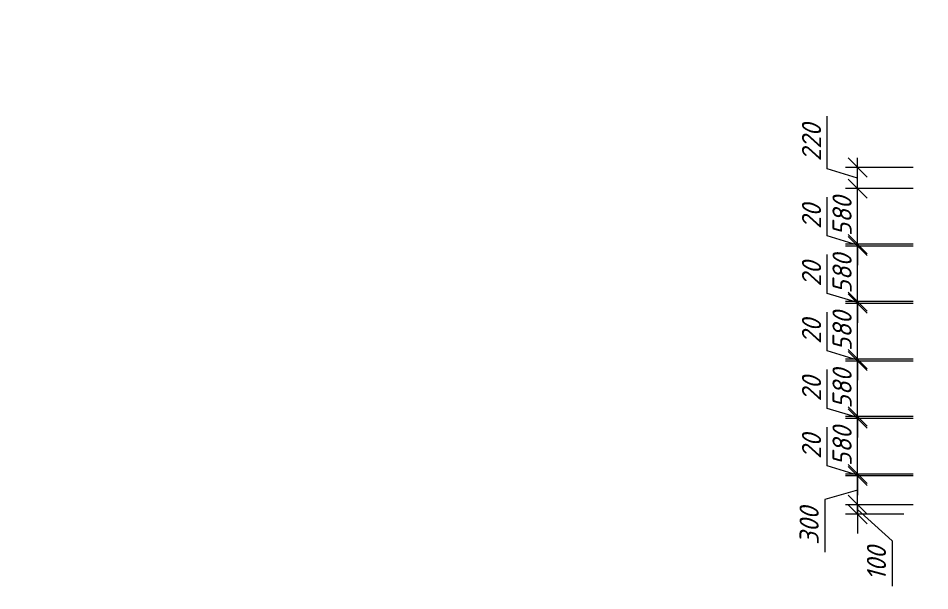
# Model space of a CAD drawing. Header units: millimetres. Extents: x 339888 to 1025294, y -263818 to -40540.
# Drawn here: x 958198 to 967711, y -236312 to -230335 of the extents above; entities that cross this region are included whole.
import ezdxf
from ezdxf import colors
from ezdxf.entities.mleader import LeaderData, LeaderLine
from ezdxf.math import Vec2, Vec3

# ---------------------------------------------------------------- set-up
doc = ezdxf.new("R2010")
doc.units = ezdxf.units.MM
doc.layers.get('0').update_dxf_attribs({"lineweight": 15})
doc.layers.add('0 @ 100', color=7, linetype='Continuous', lineweight=15)
doc.layers.add('0 @ 50', color=7, linetype='Continuous', lineweight=15)
doc.styles.add('ГОСТ 2', font='GOST_Common Italic.ttf', dxfattribs={"height": 2})
doc.styles.add('ГОСТ 2.5', font='GOST_Common Italic.ttf', dxfattribs={"height": 2.5})
doc.dimstyles.new('ГОСТ_2К', dxfattribs={"dimtxt": 2, "dimasz": 2, "dimexe": 1.25, "dimexo": 1, "dimtad": 1, "dimdec": 0, "dimtxsty": 'ГОСТ 2', "dimblk": 'OBLIQUE', "dimcen": -2.5, "dimdle": 1, "dimclrd": 251, "dimclre": 251, "dimclrt": 256, "dimadec": 1, "dimazin": 0, "dimtfac": 1, "dimtdec": 0, "dimtmove": 0, "dimatfit": 3, "dimfxl": 1, "dimlwd": 15, "dimlwe": 15, "dimarcsym": 1})

# ---------------------------------------------------------------- blocks, each defined once
blk = doc.blocks.new('_Oblique')
at = {"color": 0, "linetype": 'ByBlock', "lineweight": -2}
blk.add_line((-0.5, -0.5), (0.5, 0.5), dxfattribs=at)
blk = doc.blocks.new('*D114')
at = {"color": 251, "lineweight": 15, "transparency": 16777216}
for p, q in [((966958.4, -235513), (966958.4, -235013)), ((967539.2, -235113), (966833.4, -235113)), ((966958.4, -235263), (966614.6, -235359.7)), ((966614.6, -235359.7), (966614.6, -235909.5)), ((967539.2, -235413), (966833.4, -235413))]:
    blk.add_line(p, q, dxfattribs=at)
at = {"layer": 'Defpoints', "color": 0, "lineweight": 15, "transparency": 16777216}
for p in [(966958.4, -235113), (967639.2, -235113), (967639.2, -235413)]:
    blk.add_point(p, dxfattribs=at)
at = {"color": 251, "lineweight": 15, "transparency": 16777216, "xscale": 200, "yscale": 200, "zscale": 200}
for p, rotation in [((966958.4, -235113), 90), ((966958.4, -235413), 270)]:
    blk.add_blockref('_Oblique', p, dxfattribs=dict(at, rotation=rotation))
at = {"transparency": 16777216, "insert": (966452.1, -235634.6), "char_height": 200, "attachment_point": 5, "rotation": 90, "style": 'ГОСТ 2'}
blk.add_mtext('300', dxfattribs=at)
blk = doc.blocks.new('*D115')
at = {"color": 251, "lineweight": 15, "transparency": 16777216}
for p, q in [((966639.6, -235007.4), (966639.6, -234602.5)), ((966958.4, -235093), (966958.4, -234893)), ((966958.4, -235103), (966639.6, -235007.4)), ((967539.2, -235093), (966833.4, -235093)), ((967539.2, -235113), (966833.4, -235113)), ((966958.4, -235113), (966958.4, -235093)), ((966958.4, -235113), (966958.4, -235093)), ((966958.4, -235113), (966958.4, -235313))]:
    blk.add_line(p, q, dxfattribs=at)
at = {"layer": 'Defpoints', "color": 0, "lineweight": 15, "transparency": 16777216}
for p in [(966958.4, -235093), (967639.2, -235093), (967639.2, -235113)]:
    blk.add_point(p, dxfattribs=at)
at = {"color": 251, "lineweight": 15, "transparency": 16777216, "xscale": 200, "yscale": 200, "zscale": 200}
for p, rotation in [((966958.4, -235093), 270), ((966958.4, -235113), 90)]:
    blk.add_blockref('_Oblique', p, dxfattribs=dict(at, rotation=rotation))
at = {"transparency": 16777216, "insert": (966477.1, -234805), "char_height": 200, "attachment_point": 5, "rotation": 90, "style": 'ГОСТ 2'}
blk.add_mtext('20', dxfattribs=at)
blk = doc.blocks.new('*D116')
at = {"color": 251, "lineweight": 15, "transparency": 16777216}
for p, q in [((966958.4, -235193), (966958.4, -234413)), ((967539.2, -234513), (966833.4, -234513)), ((967539.2, -235093), (966833.4, -235093))]:
    blk.add_line(p, q, dxfattribs=at)
at = {"layer": 'Defpoints', "color": 0, "lineweight": 15, "transparency": 16777216}
for p in [(966958.4, -234513), (967639.2, -234513), (967639.2, -235093)]:
    blk.add_point(p, dxfattribs=at)
at = {"color": 251, "lineweight": 15, "transparency": 16777216, "xscale": 200, "yscale": 200, "zscale": 200}
for p, rotation in [((966958.4, -234513), 90), ((966958.4, -235093), 270)]:
    blk.add_blockref('_Oblique', p, dxfattribs=dict(at, rotation=rotation))
at = {"transparency": 16777216, "insert": (966795.9, -234803), "char_height": 200, "attachment_point": 5, "rotation": 90, "style": 'ГОСТ 2'}
blk.add_mtext('580', dxfattribs=at)
blk = doc.blocks.new('*D117')
at = {"color": 251, "lineweight": 15, "transparency": 16777216}
for p, q in [((966639.6, -234407.4), (966639.6, -234002.5)), ((966958.4, -234493), (966958.4, -234293)), ((966958.4, -234503), (966639.6, -234407.4)), ((967539.2, -234493), (966833.4, -234493)), ((966958.4, -234513), (966958.4, -234493)), ((966958.4, -234513), (966958.4, -234493)), ((967539.2, -234513), (966833.4, -234513)), ((966958.4, -234513), (966958.4, -234713))]:
    blk.add_line(p, q, dxfattribs=at)
at = {"layer": 'Defpoints', "color": 0, "lineweight": 15, "transparency": 16777216}
for p in [(966958.4, -234493), (967639.2, -234493), (967639.2, -234513)]:
    blk.add_point(p, dxfattribs=at)
at = {"color": 251, "lineweight": 15, "transparency": 16777216, "xscale": 200, "yscale": 200, "zscale": 200}
for p, rotation in [((966958.4, -234493), 270), ((966958.4, -234513), 90)]:
    blk.add_blockref('_Oblique', p, dxfattribs=dict(at, rotation=rotation))
at = {"transparency": 16777216, "insert": (966477.1, -234205), "char_height": 200, "attachment_point": 5, "rotation": 90, "style": 'ГОСТ 2'}
blk.add_mtext('20', dxfattribs=at)
blk = doc.blocks.new('*D118')
at = {"color": 251, "lineweight": 15, "transparency": 16777216}
for p, q in [((966958.4, -234593), (966958.4, -233813)), ((967539.2, -233913), (966833.4, -233913)), ((967539.2, -234493), (966833.4, -234493))]:
    blk.add_line(p, q, dxfattribs=at)
at = {"layer": 'Defpoints', "color": 0, "lineweight": 15, "transparency": 16777216}
for p in [(966958.4, -233913), (967639.2, -233913), (967639.2, -234493)]:
    blk.add_point(p, dxfattribs=at)
at = {"color": 251, "lineweight": 15, "transparency": 16777216, "xscale": 200, "yscale": 200, "zscale": 200}
for p, rotation in [((966958.4, -233913), 90), ((966958.4, -234493), 270)]:
    blk.add_blockref('_Oblique', p, dxfattribs=dict(at, rotation=rotation))
at = {"transparency": 16777216, "insert": (966795.9, -234203), "char_height": 200, "attachment_point": 5, "rotation": 90, "style": 'ГОСТ 2'}
blk.add_mtext('580', dxfattribs=at)
blk = doc.blocks.new('*D119')
at = {"color": 251, "lineweight": 15, "transparency": 16777216}
for p, q in [((966639.6, -233807.4), (966639.6, -233402.5)), ((966958.4, -233893), (966958.4, -233693)), ((966958.4, -233903), (966639.6, -233807.4)), ((967539.2, -233893), (966833.4, -233893)), ((967539.2, -233913), (966833.4, -233913)), ((966958.4, -233913), (966958.4, -233893)), ((966958.4, -233913), (966958.4, -233893)), ((966958.4, -233913), (966958.4, -234113))]:
    blk.add_line(p, q, dxfattribs=at)
at = {"layer": 'Defpoints', "color": 0, "lineweight": 15, "transparency": 16777216}
for p in [(966958.4, -233893), (967639.2, -233893), (967639.2, -233913)]:
    blk.add_point(p, dxfattribs=at)
at = {"color": 251, "lineweight": 15, "transparency": 16777216, "xscale": 200, "yscale": 200, "zscale": 200}
for p, rotation in [((966958.4, -233893), 270), ((966958.4, -233913), 90)]:
    blk.add_blockref('_Oblique', p, dxfattribs=dict(at, rotation=rotation))
at = {"transparency": 16777216, "insert": (966477.1, -233605), "char_height": 200, "attachment_point": 5, "rotation": 90, "style": 'ГОСТ 2'}
blk.add_mtext('20', dxfattribs=at)
blk = doc.blocks.new('*D120')
at = {"color": 251, "lineweight": 15, "transparency": 16777216}
for p, q in [((966958.4, -233993), (966958.4, -233213)), ((967539.2, -233313), (966833.4, -233313)), ((967539.2, -233893), (966833.4, -233893))]:
    blk.add_line(p, q, dxfattribs=at)
at = {"layer": 'Defpoints', "color": 0, "lineweight": 15, "transparency": 16777216}
for p in [(966958.4, -233313), (967639.2, -233313), (967639.2, -233893)]:
    blk.add_point(p, dxfattribs=at)
at = {"color": 251, "lineweight": 15, "transparency": 16777216, "xscale": 200, "yscale": 200, "zscale": 200}
for p, rotation in [((966958.4, -233313), 90), ((966958.4, -233893), 270)]:
    blk.add_blockref('_Oblique', p, dxfattribs=dict(at, rotation=rotation))
at = {"transparency": 16777216, "insert": (966795.9, -233603), "char_height": 200, "attachment_point": 5, "rotation": 90, "style": 'ГОСТ 2'}
blk.add_mtext('580', dxfattribs=at)
blk = doc.blocks.new('*D121')
at = {"color": 251, "lineweight": 15, "transparency": 16777216}
for p, q in [((966639.6, -233207.4), (966639.6, -232802.5)), ((966958.4, -233293), (966958.4, -233093)), ((966958.4, -233303), (966639.6, -233207.4)), ((967539.2, -233293), (966833.4, -233293)), ((967539.2, -233313), (966833.4, -233313)), ((966958.4, -233313), (966958.4, -233293)), ((966958.4, -233313), (966958.4, -233293)), ((966958.4, -233313), (966958.4, -233513))]:
    blk.add_line(p, q, dxfattribs=at)
at = {"layer": 'Defpoints', "color": 0, "lineweight": 15, "transparency": 16777216}
for p in [(966958.4, -233293), (967639.2, -233293), (967639.2, -233313)]:
    blk.add_point(p, dxfattribs=at)
at = {"color": 251, "lineweight": 15, "transparency": 16777216, "xscale": 200, "yscale": 200, "zscale": 200}
for p, rotation in [((966958.4, -233293), 270), ((966958.4, -233313), 90)]:
    blk.add_blockref('_Oblique', p, dxfattribs=dict(at, rotation=rotation))
at = {"transparency": 16777216, "insert": (966477.1, -233005), "char_height": 200, "attachment_point": 5, "rotation": 90, "style": 'ГОСТ 2'}
blk.add_mtext('20', dxfattribs=at)
blk = doc.blocks.new('*D122')
at = {"color": 251, "lineweight": 15, "transparency": 16777216}
for p, q in [((966958.4, -233393), (966958.4, -232613)), ((967539.2, -232713), (966833.4, -232713)), ((967539.2, -233293), (966833.4, -233293))]:
    blk.add_line(p, q, dxfattribs=at)
at = {"layer": 'Defpoints', "color": 0, "lineweight": 15, "transparency": 16777216}
for p in [(966958.4, -232713), (967639.2, -232713), (967639.2, -233293)]:
    blk.add_point(p, dxfattribs=at)
at = {"color": 251, "lineweight": 15, "transparency": 16777216, "xscale": 200, "yscale": 200, "zscale": 200}
for p, rotation in [((966958.4, -232713), 90), ((966958.4, -233293), 270)]:
    blk.add_blockref('_Oblique', p, dxfattribs=dict(at, rotation=rotation))
at = {"transparency": 16777216, "insert": (966795.9, -233003), "char_height": 200, "attachment_point": 5, "rotation": 90, "style": 'ГОСТ 2'}
blk.add_mtext('580', dxfattribs=at)
blk = doc.blocks.new('*D123')
at = {"color": 251, "lineweight": 15, "transparency": 16777216}
for p, q in [((966639.6, -232607.4), (966639.6, -232202.5)), ((966958.4, -232693), (966958.4, -232493)), ((966958.4, -232703), (966639.6, -232607.4)), ((967539.2, -232693), (966833.4, -232693)), ((967539.2, -232713), (966833.4, -232713)), ((966958.4, -232713), (966958.4, -232693)), ((966958.4, -232713), (966958.4, -232693)), ((966958.4, -232713), (966958.4, -232913))]:
    blk.add_line(p, q, dxfattribs=at)
at = {"layer": 'Defpoints', "color": 0, "lineweight": 15, "transparency": 16777216}
for p in [(966958.4, -232693), (967639.2, -232693), (967639.2, -232713)]:
    blk.add_point(p, dxfattribs=at)
at = {"color": 251, "lineweight": 15, "transparency": 16777216, "xscale": 200, "yscale": 200, "zscale": 200}
for p, rotation in [((966958.4, -232693), 270), ((966958.4, -232713), 90)]:
    blk.add_blockref('_Oblique', p, dxfattribs=dict(at, rotation=rotation))
at = {"transparency": 16777216, "insert": (966477.1, -232405), "char_height": 200, "attachment_point": 5, "rotation": 90, "style": 'ГОСТ 2'}
blk.add_mtext('20', dxfattribs=at)
blk = doc.blocks.new('*D124')
at = {"color": 251, "lineweight": 15, "transparency": 16777216}
for p, q in [((966958.4, -232793), (966958.4, -232013)), ((967539.2, -232113), (966833.4, -232113)), ((967539.2, -232693), (966833.4, -232693))]:
    blk.add_line(p, q, dxfattribs=at)
at = {"layer": 'Defpoints', "color": 0, "lineweight": 15, "transparency": 16777216}
for p in [(966958.4, -232113), (967639.2, -232113), (967639.2, -232693)]:
    blk.add_point(p, dxfattribs=at)
at = {"color": 251, "lineweight": 15, "transparency": 16777216, "xscale": 200, "yscale": 200, "zscale": 200}
for p, rotation in [((966958.4, -232113), 90), ((966958.4, -232693), 270)]:
    blk.add_blockref('_Oblique', p, dxfattribs=dict(at, rotation=rotation))
at = {"transparency": 16777216, "insert": (966795.9, -232403), "char_height": 200, "attachment_point": 5, "rotation": 90, "style": 'ГОСТ 2'}
blk.add_mtext('580', dxfattribs=at)
blk = doc.blocks.new('*D125')
at = {"color": 251, "lineweight": 15, "transparency": 16777216}
for p, q in [((966639.6, -231907.4), (966639.6, -231357.5)), ((966958.4, -232213), (966958.4, -231793)), ((966958.4, -232003), (966639.6, -231907.4)), ((967539.2, -231893), (966833.4, -231893)), ((967539.2, -232113), (966833.4, -232113))]:
    blk.add_line(p, q, dxfattribs=at)
at = {"layer": 'Defpoints', "color": 0, "lineweight": 15, "transparency": 16777216}
for p in [(966958.4, -231893), (967639.2, -231893), (967639.2, -232113)]:
    blk.add_point(p, dxfattribs=at)
at = {"color": 251, "lineweight": 15, "transparency": 16777216, "xscale": 200, "yscale": 200, "zscale": 200}
for p, rotation in [((966958.4, -231893), 90), ((966958.4, -232113), 270)]:
    blk.add_blockref('_Oblique', p, dxfattribs=dict(at, rotation=rotation))
at = {"transparency": 16777216, "insert": (966477.1, -231632.5), "char_height": 200, "attachment_point": 5, "rotation": 90, "style": 'ГОСТ 2'}
blk.add_mtext('220', dxfattribs=at)
blk = doc.blocks.new('*D126')
at = {"color": 251, "lineweight": 15, "transparency": 16777216}
for p, q in [((966958.4, -235413), (966958.4, -235213)), ((967439.2, -235413), (966833.4, -235413)), ((966958.4, -235413), (966958.4, -235513)), ((966958.4, -235413), (966958.4, -235513)), ((967439.2, -235513), (966833.4, -235513)), ((966958.4, -235463), (967317.3, -235791.7)), ((966958.4, -235513), (966958.4, -235713)), ((967317.3, -235791.7), (967317.3, -236263))]:
    blk.add_line(p, q, dxfattribs=at)
at = {"layer": 'Defpoints', "color": 0, "lineweight": 15, "transparency": 16777216}
for p in [(967539.2, -235413), (966958.4, -235513), (967539.2, -235513)]:
    blk.add_point(p, dxfattribs=at)
at = {"color": 251, "lineweight": 15, "transparency": 16777216, "xscale": 200, "yscale": 200, "zscale": 200}
for p, rotation in [((966958.4, -235413), 270), ((966958.4, -235513), 90)]:
    blk.add_blockref('_Oblique', p, dxfattribs=dict(at, rotation=rotation))
at = {"transparency": 16777216, "insert": (967154.8, -236027.4), "char_height": 200, "attachment_point": 5, "rotation": 90, "style": 'ГОСТ 2'}
blk.add_mtext('100', dxfattribs=at)
blk = doc.blocks.new('_DotSmall')
at = {"color": 0, "linetype": 'ByBlock', "const_width": 0.5}
blk.add_lwpolyline([(-0.0625, 0, 1), (0.0625, 0, 1)], format="xyb", close=True, dxfattribs=at)

msp = doc.modelspace()

# ---------------------------------------------------------------- dimensions: what is measured, and where the dimension line sits
at = {"layer": '0 @ 100'}
for base, p1, p2, picture, middle in [((966958.35395, -231893.01788), (967639.22913, -232113.01788), (967639.22913, -231893.01788), '*D125', (966477.10395, -231844.89288)), ((966958.35395, -232693.01788), (967639.22913, -232713.01788), (967639.22913, -232693.01788), '*D123', (966477.10395, -232544.89288)), ((966958.35395, -233293.01788), (967639.22913, -233313.01788), (967639.22913, -233293.01788), '*D121', (966477.10395, -233144.89288)), ((966958.35395, -233893.01788), (967639.22913, -233913.01788), (967639.22913, -233893.01788), '*D119', (966477.10395, -233744.89288)), ((966958.35395, -234493.01788), (967639.22913, -234513.01788), (967639.22913, -234493.01788), '*D117', (966477.10395, -234344.89288)), ((966958.35395, -235093.01788), (967639.22913, -235113.01788), (967639.22913, -235093.01788), '*D115', (966477.10395, -234944.89288))]:
    dim = msp.add_linear_dim(base=base, p1=p1, p2=p2, angle=90, dimstyle='ГОСТ_2К', override={"dimscale": 100, "dimtix": 0, "dimtofl": 1, "dimtmove": 1, "dimatfit": 3}, dxfattribs=at)
    dim.commit()
    dim.dimension.update_dxf_attribs({"geometry": picture, "text_midpoint": middle})
for base, p1, p2, picture, middle in [((966958.35395, -232113.01788), (967639.22913, -232693.01788), (967639.22913, -232113.01788), '*D124', (966958.35395, -232403.01788)), ((966958.35395, -232713.01788), (967639.22913, -233293.01788), (967639.22913, -232713.01788), '*D122', (966958.35395, -233003.01788)), ((966958.35395, -233313.01788), (967639.22913, -233893.01788), (967639.22913, -233313.01788), '*D120', (966958.35395, -233603.01788)), ((966958.35395, -233913.01788), (967639.22913, -234493.01788), (967639.22913, -233913.01788), '*D118', (966958.35395, -234203.01788)), ((966958.35395, -234513.01788), (967639.22913, -235093.01788), (967639.22913, -234513.01788), '*D116', (966958.35395, -234803.01788)), ((966958.35395, -235113.01788), (967639.22913, -235413.01788), (967639.22913, -235113.01788), '*D114', (966614.60395, -235422.1524)), ((966958.35395, -235513.01788), (967539.22913, -235413.01788), (967539.22913, -235513.01788), '*D126', (967317.30826, -235854.16995))]:
    dim = msp.add_linear_dim(base=base, p1=p1, p2=p2, angle=90, dimstyle='ГОСТ_2К', override={"dimscale": 100, "dimtix": 0, "dimtofl": 1, "dimtmove": 1, "dimatfit": 3}, dxfattribs=at)
    dim.commit()
    dim.dimension.update_dxf_attribs({"geometry": picture, "text_midpoint": middle, "dimtype": 160})

# ---------------------------------------------------------------- leaders
at = {"layer": '0 @ 50', "lineweight": 15, "ltscale": 0.1}
ml = msp.add_multileader_mtext('Standard', dxfattribs=at)
ml.set_content('Бетон кл.15', color=256, style='ГОСТ 2.5')
ml.set_leader_properties(color=251, linetype='ByLayer', lineweight=15)
ml.set_arrow_properties(name='DOTSMALL')
ml.build(insert=Vec2(0, 0))
ml.multileader.update_dxf_attribs({"text_left_attachment_type": 6, "text_right_attachment_type": 6, "dogleg_length": 1, "arrow_head_size": 100, "scale": 50})
ctx = ml.context
ctx.base_point, ctx.scale, ctx.char_height, ctx.arrow_head_size, ctx.landing_gap_size, ctx.plane_origin = Vec3(940804.7992, -230494.59851), 50, 125, 100, 0, Vec3(940387.96819, -229876.62477)
ctx.left_attachment, ctx.right_attachment = 6, 6
notes = []
notes.append((ctx, [(0, (1, 1, 0), (940754.7992, -230494.59851), (1, 0), 50, [(0, [(940454.72304, -230365.89096)], 0, [])])]))
ctx.mtext.insert, ctx.mtext.width, ctx.mtext.flow_direction = Vec3(940804.7992, -230344.59851), 929.1690311, 5
ml = msp.add_multileader_mtext('Standard', dxfattribs=at)
ml.set_content('Бетон кл.15', color=256, style='ГОСТ 2.5')
ml.set_leader_properties(color=251, linetype='ByLayer', lineweight=15)
ml.set_arrow_properties(name='DOTSMALL')
ml.build(insert=Vec2(0, 0))
ml.multileader.update_dxf_attribs({"text_left_attachment_type": 6, "text_right_attachment_type": 6, "dogleg_length": 1, "arrow_head_size": 100, "scale": 50})
ctx = ml.context
ctx.base_point, ctx.scale, ctx.char_height, ctx.arrow_head_size, ctx.landing_gap_size, ctx.plane_origin = Vec3(945264.68586, -230494.59851), 50, 125, 100, 0, Vec3(944847.85485, -229876.62477)
ctx.left_attachment, ctx.right_attachment = 6, 6
notes.append((ctx, [(0, (1, 1, 0), (945214.68586, -230494.59851), (1, 0), 50, [(0, [(944914.6097, -230365.89096)], 0, [])])]))
ctx.mtext.insert, ctx.mtext.width, ctx.mtext.flow_direction = Vec3(945264.68586, -230344.59851), 929.1690311, 5
ml = msp.add_multileader_mtext('Standard', dxfattribs=at)
ml.set_content('Бетон кл.15', color=256, style='ГОСТ 2.5')
ml.set_leader_properties(color=251, linetype='ByLayer', lineweight=15)
ml.set_arrow_properties(name='DOTSMALL')
ml.build(insert=Vec2(0, 0))
ml.multileader.update_dxf_attribs({"text_left_attachment_type": 6, "text_right_attachment_type": 6, "dogleg_length": 1, "arrow_head_size": 100, "scale": 50})
ctx = ml.context
ctx.base_point, ctx.scale, ctx.char_height, ctx.arrow_head_size, ctx.landing_gap_size, ctx.plane_origin = Vec3(941033.84632, -233216.03698), 50, 125, 100, 0, Vec3(940433.60162, -232575.15248)
ctx.left_attachment, ctx.right_attachment = 6, 6
notes.append((ctx, [(0, (1, 1, 0), (940983.84632, -233216.03698), (1, 0), 50, [(0, [(940433.60162, -233645.1527)], 0, [])])]))
ctx.mtext.insert, ctx.mtext.width, ctx.mtext.flow_direction = Vec3(941033.84632, -233066.03698), 929.1690311, 5
ml = msp.add_multileader_mtext('Standard', dxfattribs=at)
ml.set_content('Бетон кл.15', color=256, style='ГОСТ 2.5')
ml.set_leader_properties(color=251, linetype='ByLayer', lineweight=15)
ml.set_arrow_properties(name='DOTSMALL')
ml.build(insert=Vec2(0, 0))
ml.multileader.update_dxf_attribs({"text_left_attachment_type": 6, "text_right_attachment_type": 6, "dogleg_length": 1, "arrow_head_size": 100, "scale": 50})
ctx = ml.context
ctx.base_point, ctx.scale, ctx.char_height, ctx.arrow_head_size, ctx.landing_gap_size, ctx.plane_origin = Vec3(945470.40229, -233188.59018), 50, 125, 100, 0, Vec3(944893.48827, -232575.15248)
ctx.left_attachment, ctx.right_attachment = 6, 6
notes.append((ctx, [(0, (1, 1, 0), (945420.40229, -233188.59018), (1, 0), 50, [(0, [(945073.44791, -233645.1527)], 0, [])])]))
ctx.mtext.insert, ctx.mtext.width, ctx.mtext.flow_direction = Vec3(945470.40229, -233038.59018), 929.1690311, 5
ml = msp.add_multileader_mtext('Standard', dxfattribs=at)
ml.set_content('Бетонная подготовка \\P(бетон кл.В7,5)', color=256, style='ГОСТ 2.5')
ml.set_leader_properties(color=251, linetype='ByLayer', lineweight=15)
ml.set_arrow_properties(name='DOTSMALL')
ml.build(insert=Vec2(0, 0))
ml.multileader.update_dxf_attribs({"text_left_attachment_type": 6, "text_right_attachment_type": 6, "dogleg_length": 1, "arrow_head_size": 100, "scale": 50})
ctx = ml.context
ctx.base_point, ctx.scale, ctx.char_height, ctx.arrow_head_size, ctx.landing_gap_size, ctx.plane_origin = Vec3(941477.55415, -234199.55422), 50, 125, 100, 0, Vec3(941197.0366, -233945.74368)
ctx.left_attachment, ctx.right_attachment, ctx.text_align_type = 6, 6, 1
notes.append((ctx, [(1, (1, 1, 0), (943274.23976, -234199.55422), (-1, 0), 50, [(0, [(940618.01722, -233834.62827)], 0, []), (1, [(944166.28551, -233836.84041)], 0, [])])]))
ctx.mtext.insert, ctx.mtext.width, ctx.mtext.alignment, ctx.mtext.flow_direction = Vec3(942350.89695, -234049.55422), 1779.455792, 2, 5
ml = msp.add_multileader_mtext('Standard', dxfattribs=at)
ml.set_content('Бетон кл.15', color=256, style='ГОСТ 2.5')
ml.set_leader_properties(color=251, linetype='ByLayer', lineweight=15)
ml.set_arrow_properties(name='DOTSMALL')
ml.build(insert=Vec2(0, 0))
ml.multileader.update_dxf_attribs({"text_left_attachment_type": 6, "text_right_attachment_type": 6, "dogleg_length": 1, "arrow_head_size": 100, "scale": 50})
ctx = ml.context
ctx.base_point, ctx.scale, ctx.char_height, ctx.arrow_head_size, ctx.landing_gap_size, ctx.plane_origin = Vec3(939525.21079, -236297.46161), 50, 125, 100, 0, Vec3(938610.20382, -235679.48788)
ctx.left_attachment, ctx.right_attachment = 6, 6
notes.append((ctx, [(0, (1, 1, 0), (939475.21079, -236297.46161), (1, 0), 50, [(0, [(939175.13463, -236168.75407)], 0, [])])]))
ctx.mtext.insert, ctx.mtext.width, ctx.mtext.flow_direction = Vec3(939525.21079, -236147.46161), 929.1690311, 5
ml = msp.add_multileader_mtext('Standard', dxfattribs=at)
ml.set_content('Бетон кл.15', color=256, style='ГОСТ 2.5')
ml.set_leader_properties(color=251, linetype='ByLayer', lineweight=15)
ml.set_arrow_properties(name='DOTSMALL')
ml.build(insert=Vec2(0, 0))
ml.multileader.update_dxf_attribs({"text_left_attachment_type": 6, "text_right_attachment_type": 6, "dogleg_length": 1, "arrow_head_size": 100, "scale": 50})
ctx = ml.context
ctx.base_point, ctx.scale, ctx.char_height, ctx.arrow_head_size, ctx.landing_gap_size, ctx.plane_origin = Vec3(944027.93817, -236297.46161), 50, 125, 100, 0, Vec3(943285.69906, -235679.48788)
ctx.left_attachment, ctx.right_attachment = 6, 6
notes.append((ctx, [(0, (1, 1, 0), (943977.93817, -236297.46161), (1, 0), 50, [(0, [(943677.86202, -236168.75407)], 0, [])])]))
ctx.mtext.insert, ctx.mtext.width, ctx.mtext.flow_direction = Vec3(944027.93817, -236147.46161), 929.1690311, 5
for ctx, leaders in notes:
    for number, flags, end, landing, length, lines in leaders:
        leader = LeaderData()
        leader.index, (leader.has_last_leader_line, leader.has_dogleg_vector, leader.attachment_direction) = number, flags
        leader.last_leader_point, leader.dogleg_vector, leader.dogleg_length = Vec3(end), Vec3(landing), length
        for number, points, colour, breaks in lines:
            line = LeaderLine()
            line.index, line.vertices, line.color, line.breaks = number, Vec3.list(points), colors.encode_raw_color(colour), breaks
            leader.lines.append(line)
        ctx.leaders.append(leader)

doc.saveas('drawing.dxf')
